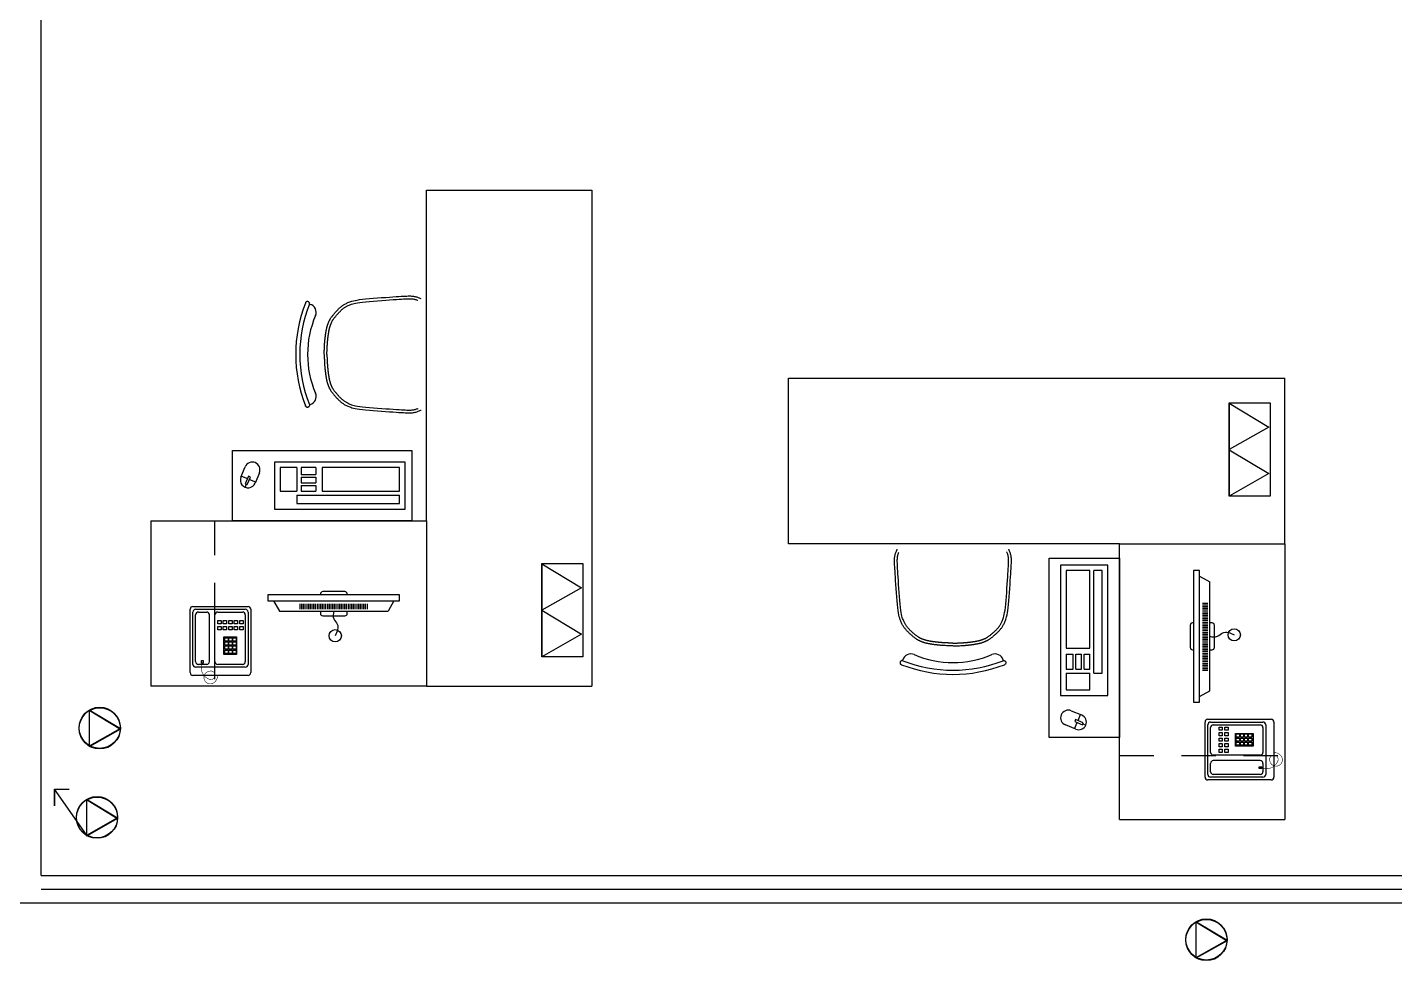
# Model space of a CAD drawing. Header units: millimetres. Extents: x 379 to 563, y 812 to 870.
# Drawn here: x 410.085 to 415.045, y 841.225 to 844.611 of the extents above; entities that cross this region are included whole.
import ezdxf

# ---------------------------------------------------------------- set-up
doc = ezdxf.new("R2010")
doc.units = ezdxf.units.MM
doc.linetypes.add('HIDDEN2', pattern=[0.1875, 0.125, -0.0625])
doc.layers.add('mobiliario', color=140, linetype='Continuous')
doc.layers.add('pontos', color=72, linetype='Continuous')

# ---------------------------------------------------------------- blocks, each defined once
blk = doc.blocks.new('TELEFOP')
for p, q in [((-0.1, 0), (0.1, 0)), ((-0.11, -0.24), (-0.11, -0.01)), ((-0.1, -0.21), (-0.1, -0.02)), ((-0.09, -0.01), (0.09, -0.01)), ((-0.09, -0.2), (-0.09, -0.03)), ((-0.08, -0.02), (-0.05, -0.02)), ((-0.04, -0.2), (-0.04, -0.03)), ((-0.02, -0.2), (-0.02, -0.03)), ((-0.01, -0.02), (0.08, -0.02)), ((0.09, -0.03), (0.09, -0.2)), ((0.1, -0.02), (0.1, -0.21)), ((0.11, -0.01), (0.11, -0.24)), ((0.0123, -0.1745), (0.0123, -0.1104)), ((0.0123, -0.1104), (0.0587, -0.1104)), ((0.0587, -0.1104), (0.0587, -0.1745)), ((0.0587, -0.1745), (0.0123, -0.1745)), ((0.09, -0.22), (-0.09, -0.22)), ((-0.05, -0.21), (-0.08, -0.21)), ((0.08, -0.21), (-0.01, -0.21)), ((0.1, -0.25), (-0.1, -0.25))]:
    blk.add_line(p, q)
for points in [[(-0.0099, -0.0507), (0.002, -0.0507), (0.002, -0.0626), (-0.0099, -0.0626)], [(-0.0099, -0.0723), (0.002, -0.0723), (0.002, -0.0842), (-0.0099, -0.0842)], [(0.0101, -0.0507), (0.022, -0.0507), (0.022, -0.0626), (0.0101, -0.0626)], [(0.0101, -0.0723), (0.022, -0.0723), (0.022, -0.0842), (0.0101, -0.0842)], [(0.0301, -0.0507), (0.042, -0.0507), (0.042, -0.0626), (0.0301, -0.0626)], [(0.0301, -0.0723), (0.042, -0.0723), (0.042, -0.0842), (0.0301, -0.0842)], [(0.0501, -0.0507), (0.062, -0.0507), (0.062, -0.0626), (0.0501, -0.0626)], [(0.0501, -0.0723), (0.062, -0.0723), (0.062, -0.0842), (0.0501, -0.0842)], [(0.0701, -0.0507), (0.082, -0.0507), (0.082, -0.0626), (0.0701, -0.0626)], [(0.0701, -0.0723), (0.082, -0.0723), (0.082, -0.0842), (0.0701, -0.0842)], [(0.0156, -0.1133), (0.0274, -0.1133), (0.0274, -0.1252), (0.0156, -0.1252)], [(0.0156, -0.128), (0.0274, -0.128), (0.0274, -0.1399), (0.0156, -0.1399)], [(0.0156, -0.1427), (0.0274, -0.1427), (0.0274, -0.1545), (0.0156, -0.1545)], [(0.0302, -0.1133), (0.0421, -0.1133), (0.0421, -0.1252), (0.0302, -0.1252)], [(0.0302, -0.128), (0.0421, -0.128), (0.0421, -0.1399), (0.0302, -0.1399)], [(0.0302, -0.1427), (0.0421, -0.1427), (0.0421, -0.1545), (0.0302, -0.1545)], [(0.0449, -0.1133), (0.0568, -0.1133), (0.0568, -0.1252), (0.0449, -0.1252)], [(0.0449, -0.128), (0.0568, -0.128), (0.0568, -0.1399), (0.0449, -0.1399)], [(0.0449, -0.1427), (0.0568, -0.1427), (0.0568, -0.1545), (0.0449, -0.1545)], [(-0.0685, -0.2056), (-0.0685, -0.1961), (-0.0626, -0.1961), (-0.0626, -0.2056)], [(0.0156, -0.1581), (0.0274, -0.1581), (0.0274, -0.17), (0.0156, -0.17)], [(0.0302, -0.1581), (0.0421, -0.1581), (0.0421, -0.17), (0.0302, -0.17)], [(0.0449, -0.1581), (0.0568, -0.1581), (0.0568, -0.17), (0.0449, -0.17)]]:
    blk.add_lwpolyline(points, close=True)
at = {"const_width": 0.00199}
blk.add_lwpolyline([(-0.0658, -0.2059, 0.40574), (-0.0446, -0.2623, 1.618522), (-0.0401, -0.2348, 1.478802), (-0.0189, -0.2719, 0.24273), (-0.0114, -0.2476, 0.24273)], format="xyb", dxfattribs=at)
for centre, start, end in [((-0.1, -0.01), 90, 180), ((0.1, -0.01), 0, 90), ((-0.09, -0.02), 90, 180), ((-0.08, -0.03), 90, 180), ((-0.05, -0.03), 360, 90), ((-0.01, -0.03), 90, 180), ((0.08, -0.03), 0, 90), ((0.09, -0.02), 0, 90), ((-0.1, -0.24), 180, 270), ((-0.09, -0.21), 180, 270), ((-0.08, -0.2), 180, 270), ((-0.05, -0.2), 270, 360), ((-0.01, -0.2), 180, 270), ((0.08, -0.2), 270, 0), ((0.09, -0.21), 270, 0), ((0.1, -0.24), 270, 0)]:
    blk.add_arc(centre, 0.01, start, end)

msp = doc.modelspace()

# ---------------------------------------------------------------- linework, layer by layer
for p, q in [((410.1352, 841.534), (410.1352, 848.2281)), ((410.1352, 841.534), (421.3909, 841.534)), ((410.1352, 841.484), (420.1909, 841.484))]:
    msp.add_line(p, q)
msp.add_lwpolyline([(421.3909, 841.4342), (414.2352, 841.434), (413.4352, 841.434), (409.6352, 841.4339)])
at = {"layer": 'mobiliario'}
for p, q in [((411.533, 843.2101), (411.533, 843.6368)), ((411.1084, 843.6068), (411.1111, 843.6061)), ((414.0468, 843.3379), (414.6468, 843.3379)), ((414.6468, 842.7379), (414.6468, 843.3379)), ((411.1084, 843.2421), (411.1111, 843.2428)), ((410.86, 842.9791), (410.8754, 843.0166)), ((410.9269, 842.9954), (410.9115, 842.9579)), ((410.9824, 843.0341), (410.9824, 842.863)), ((411.4553, 843.0341), (410.9824, 843.0341)), ((411.0025, 843.0139), (411.0025, 842.9284)), ((411.0629, 843.0139), (411.0025, 843.0139)), ((411.0629, 843.0139), (411.0629, 842.9284)), ((411.078, 843.0139), (411.078, 842.9888)), ((411.1315, 843.0139), (411.078, 843.0139)), ((411.1315, 843.0139), (411.1315, 842.9888)), ((411.1542, 843.0139), (411.1542, 842.9284)), ((411.4352, 843.0139), (411.1542, 843.0139)), ((411.4352, 842.9284), (411.4352, 843.0139)), ((411.4553, 842.863), (411.4553, 843.0341)), ((410.8616, 842.983), (410.8837, 842.9739)), ((410.8795, 842.9534), (410.8751, 842.9427)), ((410.8909, 842.9709), (410.9131, 842.9618)), ((411.078, 842.9888), (411.1315, 842.9888)), ((411.078, 842.9787), (411.078, 842.9586)), ((411.078, 842.9787), (411.1315, 842.9787)), ((411.078, 842.9586), (411.1315, 842.9586)), ((411.078, 842.9485), (411.078, 842.9284)), ((411.078, 842.9485), (411.1315, 842.9485)), ((411.1315, 842.9787), (411.1315, 842.9586)), ((411.1315, 842.9485), (411.1315, 842.9284)), ((411.0025, 842.9284), (411.0629, 842.9284)), ((411.0629, 842.9133), (411.4352, 842.9133)), ((411.0629, 842.9133), (411.0629, 842.8831)), ((411.078, 842.9284), (411.1315, 842.9284)), ((411.1542, 842.9284), (411.4352, 842.9284)), ((411.4352, 842.8831), (411.4352, 842.9133)), ((410.9824, 842.863), (411.4553, 842.863)), ((411.0629, 842.8831), (411.4352, 842.8831)), ((410.533, 842.8208), (411.533, 842.8208)), ((410.533, 842.8208), (410.533, 842.2208)), ((411.533, 842.8208), (411.533, 842.2208)), ((412.133, 842.8208), (412.133, 842.2208)), ((413.6575, 842.7379), (413.2308, 842.7379)), ((414.0468, 841.7379), (414.0468, 842.7379)), ((414.0468, 842.7379), (414.6468, 842.7379)), ((414.6468, 842.7379), (414.6468, 841.7379)), ((414.0046, 842.6603), (413.8335, 842.6603)), ((413.8335, 842.6603), (413.8335, 842.1874)), ((414.0046, 842.1874), (414.0046, 842.6603)), ((413.9392, 842.6402), (413.8536, 842.6402)), ((413.8536, 842.6402), (413.8536, 842.3591)), ((413.9392, 842.3591), (413.9392, 842.6402)), ((413.9543, 842.2679), (413.9543, 842.6402)), ((413.9844, 842.6402), (413.9543, 842.6402)), ((413.9844, 842.2679), (413.9844, 842.6402)), ((414.3154, 842.6407), (414.3154, 842.1628)), ((414.3373, 842.6407), (414.3154, 842.6407)), ((414.3373, 842.1628), (414.3373, 842.6407)), ((414.3373, 842.62), (414.3744, 842.5992)), ((414.3744, 842.2044), (414.3744, 842.5992)), ((411.4358, 842.5522), (410.9579, 842.5522)), ((410.9579, 842.5522), (410.9579, 842.5303)), ((411.4358, 842.5303), (411.4358, 842.5522)), ((410.9579, 842.5303), (411.4358, 842.5303)), ((410.9786, 842.5303), (410.9995, 842.4932)), ((411.0737, 842.5198), (411.0737, 842.5004)), ((411.0799, 842.5198), (411.0799, 842.5004)), ((411.0862, 842.5198), (411.0862, 842.5004)), ((411.0924, 842.5198), (411.0924, 842.5004)), ((411.0987, 842.5198), (411.0987, 842.5004)), ((411.1049, 842.5198), (411.1049, 842.5004)), ((411.1112, 842.5198), (411.1112, 842.5004)), ((411.1174, 842.5198), (411.1174, 842.5004)), ((411.1237, 842.5198), (411.1237, 842.5004)), ((411.1299, 842.5198), (411.1299, 842.5004)), ((411.1362, 842.5198), (411.1362, 842.5004)), ((411.1424, 842.5198), (411.1424, 842.5004)), ((411.1487, 842.5198), (411.1487, 842.5004)), ((411.1549, 842.5198), (411.1549, 842.5004)), ((411.1612, 842.5198), (411.1612, 842.5004)), ((411.1674, 842.5198), (411.1674, 842.5004)), ((411.1737, 842.5198), (411.1737, 842.5004)), ((411.1799, 842.5198), (411.1799, 842.5004)), ((411.1862, 842.5198), (411.1862, 842.5004)), ((411.1924, 842.5198), (411.1924, 842.5004)), ((411.1987, 842.5198), (411.1987, 842.5004)), ((411.2049, 842.5198), (411.2049, 842.5004)), ((411.2112, 842.5198), (411.2112, 842.5004)), ((411.2174, 842.5198), (411.2174, 842.5004)), ((411.2237, 842.5198), (411.2237, 842.5004)), ((411.2299, 842.5198), (411.2299, 842.5004)), ((411.2362, 842.5198), (411.2362, 842.5004)), ((411.2424, 842.5198), (411.2424, 842.5004)), ((411.2487, 842.5198), (411.2487, 842.5004)), ((411.2549, 842.5198), (411.2549, 842.5004)), ((411.2612, 842.5198), (411.2612, 842.5004)), ((411.2674, 842.5198), (411.2674, 842.5004)), ((411.2737, 842.5198), (411.2737, 842.5004)), ((411.2799, 842.5198), (411.2799, 842.5004)), ((411.2862, 842.5198), (411.2862, 842.5004)), ((411.2924, 842.5198), (411.2924, 842.5004)), ((411.2987, 842.5198), (411.2987, 842.5004)), ((411.3049, 842.5198), (411.3049, 842.5004)), ((411.3112, 842.5198), (411.3112, 842.5004)), ((411.3174, 842.5198), (411.3174, 842.5004)), ((411.415, 842.5303), (411.3942, 842.4932)), ((414.3478, 842.5224), (414.3672, 842.5224)), ((414.3478, 842.5162), (414.3672, 842.5162)), ((414.3478, 842.5099), (414.3672, 842.5099)), ((414.3478, 842.5037), (414.3672, 842.5037)), ((414.3478, 842.4974), (414.3672, 842.4974)), ((410.9995, 842.4932), (411.3942, 842.4932)), ((414.3478, 842.4912), (414.3672, 842.4912)), ((414.3478, 842.4849), (414.3672, 842.4849)), ((414.3478, 842.4787), (414.3672, 842.4787)), ((414.3478, 842.4724), (414.3672, 842.4724)), ((414.3478, 842.4662), (414.3672, 842.4662)), ((414.3478, 842.4599), (414.3672, 842.4599)), ((414.3478, 842.4537), (414.3672, 842.4537)), ((414.3478, 842.4474), (414.3672, 842.4474)), ((414.3478, 842.4412), (414.3672, 842.4412)), ((414.3478, 842.4349), (414.3672, 842.4349)), ((414.3478, 842.4287), (414.3672, 842.4287)), ((414.3478, 842.4224), (414.3672, 842.4224)), ((414.3478, 842.4162), (414.3672, 842.4162)), ((414.3478, 842.4099), (414.3672, 842.4099)), ((414.3478, 842.4037), (414.3672, 842.4037)), ((414.3478, 842.3974), (414.3672, 842.3974)), ((413.8536, 842.3591), (413.9392, 842.3591)), ((414.3478, 842.3912), (414.3672, 842.3912)), ((414.3478, 842.3849), (414.3672, 842.3849)), ((414.3478, 842.3787), (414.3672, 842.3787)), ((414.3478, 842.3724), (414.3672, 842.3724)), ((414.3478, 842.3662), (414.3672, 842.3662)), ((414.3478, 842.3599), (414.3672, 842.3599)), ((414.3478, 842.3537), (414.3672, 842.3537)), ((414.3478, 842.3474), (414.3672, 842.3474)), ((413.2608, 842.3134), (413.2615, 842.316)), ((413.6255, 842.3134), (413.6247, 842.316)), ((413.8536, 842.3365), (413.8788, 842.3365)), ((413.8536, 842.3365), (413.8536, 842.283)), ((413.8788, 842.283), (413.8788, 842.3365)), ((413.8889, 842.3365), (413.909, 842.3365)), ((413.8889, 842.283), (413.8889, 842.3365)), ((413.909, 842.283), (413.909, 842.3365)), ((413.919, 842.3365), (413.9392, 842.3365)), ((413.919, 842.283), (413.919, 842.3365)), ((413.9392, 842.283), (413.9392, 842.3365)), ((414.3478, 842.3412), (414.3672, 842.3412)), ((414.3478, 842.3349), (414.3672, 842.3349)), ((414.3478, 842.3287), (414.3672, 842.3287)), ((414.3478, 842.3224), (414.3672, 842.3224)), ((414.3478, 842.3162), (414.3672, 842.3162)), ((414.3478, 842.3099), (414.3672, 842.3099)), ((414.3478, 842.3037), (414.3672, 842.3037)), ((414.3478, 842.2974), (414.3672, 842.2974)), ((413.8536, 842.283), (413.8788, 842.283)), ((413.8536, 842.2679), (413.9392, 842.2679)), ((413.8536, 842.2679), (413.8536, 842.2075)), ((413.8889, 842.283), (413.909, 842.283)), ((413.919, 842.283), (413.9392, 842.283)), ((413.9392, 842.2075), (413.9392, 842.2679)), ((413.9543, 842.2679), (413.9844, 842.2679)), ((414.3478, 842.2912), (414.3672, 842.2912)), ((414.3478, 842.2849), (414.3672, 842.2849)), ((414.3478, 842.2787), (414.3672, 842.2787)), ((411.533, 842.2208), (410.533, 842.2208)), ((411.533, 842.2208), (412.133, 842.2208)), ((413.8536, 842.2075), (413.9392, 842.2075)), ((414.3373, 842.1836), (414.3744, 842.2044)), ((413.8335, 842.1874), (414.0046, 842.1874)), ((414.3154, 842.1628), (414.3373, 842.1628)), ((413.8722, 842.1319), (413.9097, 842.1165)), ((413.8967, 842.0959), (413.9058, 842.1181)), ((413.8885, 842.0649), (413.851, 842.0803)), ((413.8846, 842.0665), (413.8937, 842.0887)), ((413.9141, 842.0845), (413.9249, 842.0801)), ((414.0468, 841.7379), (414.6468, 841.7379))]:
    msp.add_line(p, q, dxfattribs=at)
at = {"layer": 'mobiliario', "linetype": 'HIDDEN2'}
for p, q in [((410.764, 842.8208), (410.764, 842.2208)), ((414.0468, 841.969), (414.6468, 841.969))]:
    msp.add_line(p, q, dxfattribs=at)
at = {"layer": 'mobiliario'}
for points in [[(411.533, 843.6368), (411.533, 844.0208), (412.133, 844.0208), (412.133, 842.8208)], [(411.1617, 843.425), (411.1619, 843.4285), (411.1624, 843.4389), (411.1626, 843.4425), (411.1628, 843.4456), (411.1629, 843.4485), (411.1631, 843.4524), (411.1632, 843.455), (411.1633, 843.4562), (411.1634, 843.4575), (411.1634, 843.4587), (411.1635, 843.46), (411.1636, 843.4613), (411.1637, 843.4626), (411.1637, 843.4639), (411.1638, 843.4652), (411.1639, 843.4665), (411.164, 843.4678), (411.1642, 843.4691), (411.1643, 843.4704), (411.1644, 843.4717), (411.1645, 843.4729), (411.1647, 843.4742), (411.1648, 843.4754), (411.1649, 843.4767), (411.165, 843.478), (411.1652, 843.4792), (411.1653, 843.4805), (411.1654, 843.4817), (411.1655, 843.483), (411.1657, 843.4843), (411.1658, 843.4855), (411.166, 843.4868), (411.1661, 843.4881), (411.1663, 843.4894), (411.1664, 843.4907), (411.1666, 843.492), (411.1668, 843.4933), (411.1669, 843.4946), (411.1671, 843.4959), (411.1673, 843.4973), (411.1675, 843.4986), (411.1678, 843.4998), (411.168, 843.5011), (411.1682, 843.5024), (411.1684, 843.5036), (411.1686, 843.5049), (411.1688, 843.5061), (411.169, 843.5073), (411.1692, 843.5086), (411.1694, 843.5098), (411.1696, 843.5111), (411.1698, 843.5124), (411.1701, 843.5137), (411.1703, 843.5151), (411.1706, 843.5164), (411.1709, 843.5178), (411.1712, 843.5191), (411.1715, 843.5205), (411.1718, 843.5219), (411.1722, 843.5232), (411.1725, 843.5246), (411.1729, 843.526), (411.1733, 843.5273), (411.1737, 843.5287), (411.1742, 843.53), (411.1746, 843.5314), (411.1751, 843.5327), (411.1755, 843.5341), (411.176, 843.5354), (411.1765, 843.5368), (411.177, 843.5381), (411.1776, 843.5394), (411.1781, 843.5408), (411.1787, 843.5421), (411.1793, 843.5435), (411.1799, 843.5449), (411.1806, 843.5463), (411.1813, 843.5477), (411.182, 843.5491), (411.1828, 843.5505), (411.1836, 843.552), (411.1845, 843.5535), (411.1855, 843.5551), (411.1866, 843.5567), (411.1877, 843.5584), (411.189, 843.5602), (411.1905, 843.5622), (411.192, 843.5642), (411.1937, 843.5664), (411.1955, 843.5686), (411.1974, 843.5708), (411.1992, 843.5731), (411.2011, 843.5753), (411.203, 843.5774), (411.2048, 843.5795), (411.2065, 843.5814), (411.2082, 843.5831), (411.2098, 843.5848), (411.2113, 843.5863), (411.2128, 843.5878), (411.2142, 843.5892), (411.2156, 843.5905), (411.217, 843.5918), (411.2184, 843.5931), (411.2198, 843.5944), (411.2214, 843.5957), (411.223, 843.5971), (411.2247, 843.5985), (411.2265, 843.5999), (411.2285, 843.6014), (411.2305, 843.6028), (411.2327, 843.6042), (411.235, 843.6056), (411.2374, 843.607), (411.2399, 843.6083), (411.2426, 843.6097), (411.2454, 843.611), (411.2483, 843.6123), (411.2513, 843.6137), (411.2546, 843.615), (411.2584, 843.6164), (411.2629, 843.6178), (411.2681, 843.6192), (411.2742, 843.6205), (411.2815, 843.6218), (411.2902, 843.6231), (411.3005, 843.6244), (411.3125, 843.6257), (411.3259, 843.6269), (411.3402, 843.6281), (411.3551, 843.6293), (411.3701, 843.6304), (411.3849, 843.6314), (411.3989, 843.6324), (411.4117, 843.6333), (411.4231, 843.634), (411.433, 843.6347), (411.4417, 843.6352), (411.4492, 843.6357), (411.4558, 843.636), (411.4615, 843.6363), (411.4665, 843.6364), (411.471, 843.6365), (411.4751, 843.6364), (411.4788, 843.6362), (411.4823, 843.636), (411.4856, 843.6356), (411.4888, 843.6351), (411.4918, 843.6344), (411.4947, 843.6337), (411.4976, 843.6328), (411.5005, 843.6319), (411.5034, 843.6308), (411.5064, 843.6297), (411.5093, 843.6285), (411.5122, 843.6273), (411.5131, 843.6268)], [(411.1717, 843.4245), (411.1719, 843.428), (411.1721, 843.4311), (411.1722, 843.4338), (411.1723, 843.4362), (411.1724, 843.4384), (411.1725, 843.4403), (411.1726, 843.442), (411.1727, 843.4436), (411.1728, 843.4451), (411.1728, 843.4466), (411.1729, 843.448), (411.173, 843.4493), (411.173, 843.4507), (411.1731, 843.4519), (411.1732, 843.4532), (411.1732, 843.4545), (411.1733, 843.4557), (411.1734, 843.457), (411.1734, 843.4582), (411.1735, 843.4595), (411.1736, 843.4607), (411.1736, 843.462), (411.1737, 843.4632), (411.1738, 843.4645), (411.1739, 843.4657), (411.174, 843.467), (411.1741, 843.4682), (411.1742, 843.4695), (411.1744, 843.4707), (411.1745, 843.472), (411.1746, 843.4732), (411.1747, 843.4745), (411.1749, 843.4757), (411.175, 843.477), (411.1751, 843.4782), (411.1752, 843.4795), (411.1754, 843.4807), (411.1755, 843.482), (411.1756, 843.4832), (411.1758, 843.4845), (411.1759, 843.4857), (411.176, 843.487), (411.1762, 843.4882), (411.1763, 843.4895), (411.1765, 843.4907), (411.1767, 843.492), (411.1768, 843.4932), (411.177, 843.4945), (411.1772, 843.4957), (411.1774, 843.497), (411.1776, 843.4982), (411.1778, 843.4995), (411.178, 843.5007), (411.1783, 843.502), (411.1785, 843.5032), (411.1787, 843.5045), (411.1789, 843.5057), (411.1791, 843.507), (411.1793, 843.5082), (411.1795, 843.5095), (411.1797, 843.5107), (411.1799, 843.512), (411.1802, 843.5132), (411.1804, 843.5145), (411.1807, 843.5157), (411.1809, 843.517), (411.1812, 843.5182), (411.1815, 843.5195), (411.1818, 843.5207), (411.1822, 843.522), (411.1825, 843.5232), (411.1829, 843.5245), (411.1833, 843.5257), (411.1837, 843.527), (411.1841, 843.5282), (411.1845, 843.5295), (411.185, 843.5307), (411.1854, 843.532), (411.1859, 843.5332), (411.1864, 843.5345), (411.1869, 843.5357), (411.1874, 843.537), (411.1879, 843.5382), (411.1884, 843.5395), (411.189, 843.5407), (411.1896, 843.542), (411.1902, 843.5432), (411.1908, 843.5445), (411.1915, 843.5457), (411.1922, 843.547), (411.193, 843.5483), (411.1939, 843.5497), (411.1948, 843.5511), (411.1959, 843.5527), (411.1971, 843.5543), (411.1984, 843.5561), (411.1999, 843.5581), (411.2016, 843.5601), (411.2033, 843.5623), (411.2051, 843.5645), (411.2069, 843.5666), (411.2087, 843.5688), (411.2105, 843.5708), (411.2122, 843.5728), (411.2139, 843.5746), (411.2154, 843.5763), (411.2169, 843.5778), (411.2184, 843.5792), (411.2198, 843.5806), (411.2211, 843.5819), (411.2225, 843.5832), (411.2238, 843.5845), (411.2252, 843.5857), (411.2265, 843.587), (411.2279, 843.5882), (411.2294, 843.5895), (411.2309, 843.5907), (411.2325, 843.592), (411.2342, 843.5932), (411.2361, 843.5945), (411.238, 843.5957), (411.2401, 843.597), (411.2423, 843.5982), (411.2446, 843.5995), (411.247, 843.6007), (411.2496, 843.602), (411.2524, 843.6032), (411.2552, 843.6045), (411.2583, 843.6057), (411.2617, 843.607), (411.2656, 843.6082), (411.2704, 843.6095), (411.2762, 843.6107), (411.2832, 843.612), (411.2916, 843.6132), (411.3016, 843.6145), (411.3135, 843.6157), (411.3267, 843.6169), (411.341, 843.6181), (411.3559, 843.6193), (411.3709, 843.6204), (411.3856, 843.6215), (411.3996, 843.6224), (411.4124, 843.6233), (411.4238, 843.624), (411.4337, 843.6247), (411.4423, 843.6252), (411.4498, 843.6257), (411.4562, 843.626), (411.4618, 843.6263), (411.4667, 843.6264), (411.471, 843.6265), (411.4748, 843.6264), (411.4782, 843.6263), (411.4814, 843.626), (411.4842, 843.6257), (411.4869, 843.6252), (411.4895, 843.6247), (411.4921, 843.624), (411.4946, 843.6233), (411.4973, 843.6224), (411.5, 843.6215), (411.5013, 843.6209)], [(411.1617, 843.424), (411.1619, 843.4204), (411.1624, 843.41), (411.1626, 843.4064), (411.1628, 843.4033), (411.1629, 843.4004), (411.1631, 843.3965), (411.1632, 843.394), (411.1633, 843.3927), (411.1634, 843.3914), (411.1634, 843.3902), (411.1635, 843.3889), (411.1636, 843.3876), (411.1637, 843.3863), (411.1637, 843.385), (411.1638, 843.3837), (411.1639, 843.3824), (411.164, 843.3811), (411.1642, 843.3798), (411.1643, 843.3785), (411.1644, 843.3772), (411.1645, 843.376), (411.1647, 843.3747), (411.1648, 843.3735), (411.1649, 843.3722), (411.165, 843.3709), (411.1652, 843.3697), (411.1653, 843.3684), (411.1654, 843.3672), (411.1655, 843.3659), (411.1657, 843.3646), (411.1658, 843.3634), (411.166, 843.3621), (411.1661, 843.3608), (411.1663, 843.3595), (411.1664, 843.3582), (411.1666, 843.3569), (411.1668, 843.3556), (411.1669, 843.3543), (411.1671, 843.353), (411.1673, 843.3517), (411.1675, 843.3504), (411.1678, 843.3491), (411.168, 843.3478), (411.1682, 843.3465), (411.1684, 843.3453), (411.1686, 843.344), (411.1688, 843.3428), (411.169, 843.3416), (411.1692, 843.3404), (411.1694, 843.3391), (411.1696, 843.3378), (411.1698, 843.3365), (411.1701, 843.3352), (411.1703, 843.3338), (411.1706, 843.3325), (411.1709, 843.3311), (411.1712, 843.3298), (411.1715, 843.3284), (411.1718, 843.327), (411.1722, 843.3257), (411.1725, 843.3243), (411.1729, 843.3229), (411.1733, 843.3216), (411.1737, 843.3202), (411.1742, 843.3189), (411.1746, 843.3175), (411.1751, 843.3162), (411.1755, 843.3148), (411.176, 843.3135), (411.1765, 843.3122), (411.177, 843.3108), (411.1776, 843.3095), (411.1781, 843.3081), (411.1787, 843.3068), (411.1793, 843.3054), (411.1799, 843.304), (411.1806, 843.3026), (411.1813, 843.3012), (411.182, 843.2998), (411.1828, 843.2984), (411.1836, 843.2969), (411.1845, 843.2954), (411.1855, 843.2938), (411.1866, 843.2922), (411.1877, 843.2905), (411.189, 843.2887), (411.1905, 843.2868), (411.192, 843.2847), (411.1937, 843.2826), (411.1955, 843.2803), (411.1974, 843.2781), (411.1992, 843.2758), (411.2011, 843.2736), (411.203, 843.2715), (411.2048, 843.2694), (411.2065, 843.2675), (411.2082, 843.2658), (411.2098, 843.2641), (411.2113, 843.2626), (411.2128, 843.2611), (411.2142, 843.2597), (411.2156, 843.2584), (411.217, 843.2571), (411.2184, 843.2558), (411.2198, 843.2545), (411.2214, 843.2532), (411.223, 843.2518), (411.2247, 843.2504), (411.2265, 843.249), (411.2285, 843.2476), (411.2305, 843.2461), (411.2327, 843.2447), (411.235, 843.2433), (411.2374, 843.242), (411.2399, 843.2406), (411.2426, 843.2392), (411.2454, 843.2379), (411.2483, 843.2366), (411.2513, 843.2352), (411.2546, 843.2339), (411.2584, 843.2325), (411.2629, 843.2311), (411.2681, 843.2297), (411.2742, 843.2284), (411.2815, 843.2271), (411.2902, 843.2258), (411.3005, 843.2245), (411.3125, 843.2233), (411.3259, 843.222), (411.3402, 843.2208), (411.3551, 843.2196), (411.3701, 843.2185), (411.3849, 843.2175), (411.3989, 843.2165), (411.4117, 843.2156), (411.4231, 843.2149), (411.433, 843.2142), (411.4417, 843.2137), (411.4492, 843.2132), (411.4558, 843.2129), (411.4615, 843.2126), (411.4665, 843.2125), (411.471, 843.2125), (411.4751, 843.2125), (411.4788, 843.2127), (411.4823, 843.2129), (411.4856, 843.2133), (411.4888, 843.2138), (411.4918, 843.2145), (411.4947, 843.2152), (411.4976, 843.2161), (411.5005, 843.217), (411.5034, 843.2181), (411.5064, 843.2192), (411.5093, 843.2204), (411.5122, 843.2216), (411.5134, 843.2222)], [(411.1717, 843.4245), (411.1719, 843.4209), (411.1721, 843.4178), (411.1722, 843.4151), (411.1723, 843.4127), (411.1724, 843.4105), (411.1725, 843.4086), (411.1726, 843.4069), (411.1727, 843.4053), (411.1728, 843.4038), (411.1728, 843.4023), (411.1729, 843.4009), (411.173, 843.3996), (411.173, 843.3982), (411.1731, 843.397), (411.1732, 843.3957), (411.1732, 843.3945), (411.1733, 843.3932), (411.1734, 843.392), (411.1734, 843.3907), (411.1735, 843.3895), (411.1736, 843.3882), (411.1736, 843.387), (411.1737, 843.3857), (411.1738, 843.3845), (411.1739, 843.3832), (411.174, 843.382), (411.1741, 843.3807), (411.1742, 843.3795), (411.1744, 843.3782), (411.1745, 843.377), (411.1746, 843.3757), (411.1747, 843.3745), (411.1749, 843.3732), (411.175, 843.372), (411.1751, 843.3707), (411.1752, 843.3695), (411.1754, 843.3682), (411.1755, 843.367), (411.1756, 843.3657), (411.1758, 843.3645), (411.1759, 843.3632), (411.176, 843.362), (411.1762, 843.3607), (411.1763, 843.3595), (411.1765, 843.3582), (411.1767, 843.357), (411.1768, 843.3557), (411.177, 843.3545), (411.1772, 843.3532), (411.1774, 843.352), (411.1776, 843.3507), (411.1778, 843.3495), (411.178, 843.3482), (411.1783, 843.347), (411.1785, 843.3457), (411.1787, 843.3445), (411.1789, 843.3432), (411.1791, 843.342), (411.1793, 843.3407), (411.1795, 843.3395), (411.1797, 843.3382), (411.1799, 843.337), (411.1802, 843.3357), (411.1804, 843.3345), (411.1807, 843.3332), (411.1809, 843.332), (411.1812, 843.3307), (411.1815, 843.3295), (411.1818, 843.3282), (411.1822, 843.327), (411.1825, 843.3257), (411.1829, 843.3245), (411.1833, 843.3232), (411.1837, 843.322), (411.1841, 843.3207), (411.1845, 843.3195), (411.185, 843.3182), (411.1854, 843.317), (411.1859, 843.3157), (411.1864, 843.3145), (411.1869, 843.3132), (411.1874, 843.312), (411.1879, 843.3107), (411.1884, 843.3095), (411.189, 843.3082), (411.1896, 843.307), (411.1902, 843.3057), (411.1908, 843.3045), (411.1915, 843.3032), (411.1922, 843.3019), (411.193, 843.3006), (411.1939, 843.2992), (411.1948, 843.2978), (411.1959, 843.2963), (411.1971, 843.2946), (411.1984, 843.2928), (411.1999, 843.2908), (411.2016, 843.2888), (411.2033, 843.2866), (411.2051, 843.2845), (411.2069, 843.2823), (411.2087, 843.2801), (411.2105, 843.2781), (411.2122, 843.2761), (411.2139, 843.2743), (411.2154, 843.2727), (411.2169, 843.2711), (411.2184, 843.2697), (411.2198, 843.2683), (411.2211, 843.267), (411.2225, 843.2657), (411.2238, 843.2645), (411.2252, 843.2632), (411.2265, 843.262), (411.2279, 843.2607), (411.2294, 843.2595), (411.2309, 843.2582), (411.2325, 843.257), (411.2342, 843.2557), (411.2361, 843.2545), (411.238, 843.2532), (411.2401, 843.252), (411.2423, 843.2507), (411.2446, 843.2495), (411.247, 843.2482), (411.2496, 843.247), (411.2524, 843.2457), (411.2552, 843.2445), (411.2583, 843.2432), (411.2617, 843.242), (411.2656, 843.2407), (411.2704, 843.2395), (411.2762, 843.2382), (411.2832, 843.237), (411.2916, 843.2357), (411.3016, 843.2345), (411.3135, 843.2332), (411.3267, 843.232), (411.341, 843.2308), (411.3559, 843.2296), (411.3709, 843.2285), (411.3856, 843.2274), (411.3996, 843.2265), (411.4124, 843.2256), (411.4238, 843.2249), (411.4337, 843.2242), (411.4423, 843.2237), (411.4498, 843.2232), (411.4562, 843.2229), (411.4618, 843.2226), (411.4667, 843.2225), (411.471, 843.2225), (411.4748, 843.2225), (411.4782, 843.2226), (411.4814, 843.2229), (411.4842, 843.2232), (411.4869, 843.2237), (411.4895, 843.2242), (411.4921, 843.2249), (411.4946, 843.2256), (411.4973, 843.2265), (411.5, 843.2274), (411.5027, 843.2285), (411.503, 843.2286)], [(413.2308, 842.7379), (412.8468, 842.7379), (412.8468, 843.3379), (414.0468, 843.3379)], [(411.533, 842.8208), (411.533, 843.2101)], [(413.4426, 842.3667), (413.4391, 842.3669), (413.4287, 842.3674), (413.4251, 842.3676), (413.4219, 842.3677), (413.4191, 842.3679), (413.4151, 842.3681), (413.4126, 842.3682), (413.4114, 842.3683), (413.4101, 842.3683), (413.4088, 842.3684), (413.4076, 842.3685), (413.4063, 842.3685), (413.405, 842.3686), (413.4037, 842.3687), (413.4024, 842.3688), (413.4011, 842.3689), (413.3998, 842.369), (413.3985, 842.3691), (413.3972, 842.3692), (413.3959, 842.3694), (413.3946, 842.3695), (413.3934, 842.3696), (413.3921, 842.3697), (413.3909, 842.3699), (413.3896, 842.37), (413.3884, 842.3701), (413.3871, 842.3702), (413.3858, 842.3704), (413.3846, 842.3705), (413.3833, 842.3706), (413.382, 842.3708), (413.3808, 842.3709), (413.3795, 842.3711), (413.3782, 842.3712), (413.3769, 842.3714), (413.3756, 842.3715), (413.3743, 842.3717), (413.373, 842.3719), (413.3716, 842.3721), (413.3703, 842.3723), (413.369, 842.3725), (413.3677, 842.3727), (413.3665, 842.3729), (413.3652, 842.3731), (413.364, 842.3734), (413.3627, 842.3736), (413.3615, 842.3738), (413.3603, 842.374), (413.359, 842.3742), (413.3578, 842.3744), (413.3565, 842.3746), (413.3552, 842.3748), (413.3539, 842.375), (413.3525, 842.3753), (413.3512, 842.3755), (413.3498, 842.3758), (413.3484, 842.3761), (413.3471, 842.3764), (413.3457, 842.3768), (413.3443, 842.3771), (413.343, 842.3775), (413.3416, 842.3779), (413.3403, 842.3783), (413.3389, 842.3787), (413.3375, 842.3791), (413.3362, 842.3796), (413.3348, 842.38), (413.3335, 842.3805), (413.3322, 842.381), (413.3308, 842.3815), (413.3295, 842.382), (413.3282, 842.3825), (413.3268, 842.3831), (413.3254, 842.3837), (413.3241, 842.3843), (413.3227, 842.3849), (413.3213, 842.3855), (413.3199, 842.3862), (413.3185, 842.3869), (413.317, 842.3877), (413.3156, 842.3885), (413.3141, 842.3894), (413.3125, 842.3904), (413.3109, 842.3915), (413.3092, 842.3927), (413.3074, 842.394), (413.3054, 842.3954), (413.3034, 842.397), (413.3012, 842.3987), (413.299, 842.4005), (413.2968, 842.4023), (413.2945, 842.4042), (413.2923, 842.4061), (413.2901, 842.4079), (413.2881, 842.4098), (413.2862, 842.4115), (413.2844, 842.4131), (413.2828, 842.4147), (413.2812, 842.4163), (413.2798, 842.4177), (413.2784, 842.4192), (413.2771, 842.4206), (413.2758, 842.422), (413.2745, 842.4234), (413.2732, 842.4248), (413.2718, 842.4263), (413.2705, 842.4279), (413.2691, 842.4297), (413.2676, 842.4315), (413.2662, 842.4334), (413.2648, 842.4355), (413.2634, 842.4377), (413.262, 842.44), (413.2606, 842.4424), (413.2593, 842.4449), (413.2579, 842.4476), (413.2566, 842.4503), (413.2552, 842.4532), (413.2539, 842.4563), (413.2526, 842.4596), (413.2512, 842.4634), (413.2498, 842.4678), (413.2484, 842.473), (413.2471, 842.4792), (413.2458, 842.4865), (413.2445, 842.4952), (413.2432, 842.5055), (413.2419, 842.5174), (413.2407, 842.5308), (413.2395, 842.5452), (413.2383, 842.5601), (413.2372, 842.5751), (413.2361, 842.5898), (413.2352, 842.6038), (413.2343, 842.6167), (413.2336, 842.6281), (413.2329, 842.638), (413.2324, 842.6467), (413.2319, 842.6542), (413.2316, 842.6607), (413.2313, 842.6664), (413.2312, 842.6715), (413.2311, 842.6759), (413.2312, 842.68), (413.2313, 842.6838), (413.2316, 842.6873), (413.232, 842.6906), (413.2325, 842.6937), (413.2331, 842.6968), (413.2339, 842.6997), (413.2347, 842.7026), (413.2357, 842.7055), (413.2367, 842.7084), (413.2379, 842.7113), (413.2391, 842.7142), (413.2403, 842.7171), (413.2407, 842.7181)], [(413.4431, 842.3767), (413.4396, 842.3769), (413.4365, 842.377), (413.4338, 842.3772), (413.4314, 842.3773), (413.4292, 842.3774), (413.4273, 842.3775), (413.4256, 842.3776), (413.424, 842.3776), (413.4224, 842.3777), (413.421, 842.3778), (413.4196, 842.3779), (413.4182, 842.3779), (413.4169, 842.378), (413.4156, 842.3781), (413.4144, 842.3781), (413.4131, 842.3782), (413.4119, 842.3782), (413.4106, 842.3783), (413.4094, 842.3784), (413.4081, 842.3784), (413.4069, 842.3785), (413.4056, 842.3786), (413.4044, 842.3787), (413.4031, 842.3788), (413.4019, 842.3789), (413.4006, 842.379), (413.3994, 842.3791), (413.3981, 842.3792), (413.3969, 842.3793), (413.3956, 842.3794), (413.3944, 842.3796), (413.3931, 842.3797), (413.3919, 842.3798), (413.3906, 842.3799), (413.3894, 842.3801), (413.3881, 842.3802), (413.3869, 842.3803), (413.3856, 842.3804), (413.3844, 842.3806), (413.3831, 842.3807), (413.3819, 842.3809), (413.3806, 842.381), (413.3794, 842.3811), (413.3781, 842.3813), (413.3769, 842.3815), (413.3756, 842.3816), (413.3744, 842.3818), (413.3731, 842.382), (413.3719, 842.3822), (413.3706, 842.3824), (413.3694, 842.3826), (413.3681, 842.3828), (413.3669, 842.383), (413.3656, 842.3832), (413.3644, 842.3834), (413.3631, 842.3836), (413.3619, 842.3838), (413.3606, 842.384), (413.3594, 842.3842), (413.3581, 842.3844), (413.3569, 842.3847), (413.3556, 842.3849), (413.3544, 842.3851), (413.3531, 842.3854), (413.3519, 842.3856), (413.3506, 842.3859), (413.3494, 842.3862), (413.3481, 842.3865), (413.3469, 842.3868), (413.3456, 842.3871), (413.3444, 842.3875), (413.3431, 842.3879), (413.3419, 842.3882), (413.3406, 842.3886), (413.3394, 842.389), (413.3381, 842.3895), (413.3369, 842.3899), (413.3356, 842.3904), (413.3344, 842.3908), (413.3331, 842.3913), (413.3319, 842.3918), (413.3306, 842.3923), (413.3294, 842.3928), (413.3281, 842.3934), (413.3269, 842.394), (413.3256, 842.3945), (413.3244, 842.3952), (413.3231, 842.3958), (413.3219, 842.3965), (413.3206, 842.3972), (413.3193, 842.398), (413.3179, 842.3988), (413.3165, 842.3998), (413.3149, 842.4009), (413.3133, 842.4021), (413.3115, 842.4034), (413.3095, 842.4049), (413.3075, 842.4065), (413.3053, 842.4082), (413.3031, 842.41), (413.3009, 842.4118), (413.2988, 842.4137), (413.2967, 842.4155), (413.2948, 842.4172), (413.293, 842.4188), (413.2913, 842.4204), (413.2898, 842.4219), (413.2883, 842.4233), (413.287, 842.4247), (413.2857, 842.4261), (413.2844, 842.4274), (413.2831, 842.4288), (413.2819, 842.4301), (413.2806, 842.4315), (413.2794, 842.4329), (413.2781, 842.4344), (413.2769, 842.4359), (413.2756, 842.4375), (413.2744, 842.4392), (413.2731, 842.441), (413.2719, 842.443), (413.2706, 842.445), (413.2694, 842.4472), (413.2681, 842.4495), (413.2669, 842.452), (413.2656, 842.4546), (413.2644, 842.4573), (413.2631, 842.4602), (413.2619, 842.4632), (413.2606, 842.4666), (413.2594, 842.4706), (413.2581, 842.4754), (413.2569, 842.4811), (413.2556, 842.4881), (413.2544, 842.4965), (413.2531, 842.5066), (413.2519, 842.5184), (413.2506, 842.5317), (413.2494, 842.546), (413.2483, 842.5608), (413.2472, 842.5758), (413.2461, 842.5905), (413.2452, 842.6045), (413.2443, 842.6174), (413.2435, 842.6287), (413.2429, 842.6386), (413.2423, 842.6473), (413.2419, 842.6547), (413.2416, 842.6612), (413.2413, 842.6668), (413.2412, 842.6717), (413.2411, 842.6759), (413.2412, 842.6798), (413.2413, 842.6832), (413.2416, 842.6863), (413.2419, 842.6892), (413.2423, 842.6919), (413.2429, 842.6945), (413.2435, 842.697), (413.2443, 842.6996), (413.2452, 842.7022), (413.2461, 842.7049), (413.2466, 842.7063)], [(413.4431, 842.3767), (413.4467, 842.3769), (413.4498, 842.377), (413.4525, 842.3772), (413.4549, 842.3773), (413.457, 842.3774), (413.4589, 842.3775), (413.4607, 842.3776), (413.4623, 842.3776), (413.4638, 842.3777), (413.4653, 842.3778), (413.4667, 842.3779), (413.468, 842.3779), (413.4693, 842.378), (413.4706, 842.3781), (413.4719, 842.3781), (413.4731, 842.3782), (413.4744, 842.3782), (413.4756, 842.3783), (413.4769, 842.3784), (413.4781, 842.3784), (413.4794, 842.3785), (413.4806, 842.3786), (413.4819, 842.3787), (413.4831, 842.3788), (413.4844, 842.3789), (413.4856, 842.379), (413.4869, 842.3791), (413.4881, 842.3792), (413.4894, 842.3793), (413.4906, 842.3794), (413.4919, 842.3796), (413.4931, 842.3797), (413.4944, 842.3798), (413.4956, 842.3799), (413.4969, 842.3801), (413.4981, 842.3802), (413.4994, 842.3803), (413.5006, 842.3804), (413.5019, 842.3806), (413.5031, 842.3807), (413.5044, 842.3809), (413.5056, 842.381), (413.5069, 842.3811), (413.5081, 842.3813), (413.5094, 842.3815), (413.5106, 842.3816), (413.5119, 842.3818), (413.5131, 842.382), (413.5144, 842.3822), (413.5156, 842.3824), (413.5169, 842.3826), (413.5181, 842.3828), (413.5194, 842.383), (413.5206, 842.3832), (413.5219, 842.3834), (413.5231, 842.3836), (413.5244, 842.3838), (413.5256, 842.384), (413.5269, 842.3842), (413.5281, 842.3844), (413.5294, 842.3847), (413.5306, 842.3849), (413.5319, 842.3851), (413.5331, 842.3854), (413.5344, 842.3856), (413.5356, 842.3859), (413.5369, 842.3862), (413.5381, 842.3865), (413.5394, 842.3868), (413.5406, 842.3871), (413.5419, 842.3875), (413.5431, 842.3879), (413.5444, 842.3882), (413.5456, 842.3886), (413.5469, 842.389), (413.5481, 842.3895), (413.5494, 842.3899), (413.5506, 842.3904), (413.5519, 842.3908), (413.5531, 842.3913), (413.5544, 842.3918), (413.5556, 842.3923), (413.5569, 842.3928), (413.5581, 842.3934), (413.5594, 842.394), (413.5606, 842.3945), (413.5619, 842.3952), (413.5631, 842.3958), (413.5644, 842.3965), (413.5657, 842.3972), (413.567, 842.398), (413.5683, 842.3988), (413.5698, 842.3998), (413.5713, 842.4009), (413.573, 842.4021), (413.5748, 842.4034), (413.5767, 842.4049), (413.5788, 842.4065), (413.5809, 842.4082), (413.5831, 842.41), (413.5853, 842.4118), (413.5875, 842.4137), (413.5895, 842.4155), (413.5915, 842.4172), (413.5933, 842.4188), (413.5949, 842.4204), (413.5965, 842.4219), (413.5979, 842.4233), (413.5993, 842.4247), (413.6006, 842.4261), (413.6019, 842.4274), (413.6031, 842.4288), (413.6044, 842.4301), (413.6056, 842.4315), (413.6069, 842.4329), (413.6081, 842.4344), (413.6094, 842.4359), (413.6106, 842.4375), (413.6119, 842.4392), (413.6131, 842.441), (413.6144, 842.443), (413.6156, 842.445), (413.6169, 842.4472), (413.6181, 842.4495), (413.6194, 842.452), (413.6206, 842.4546), (413.6219, 842.4573), (413.6231, 842.4602), (413.6244, 842.4632), (413.6256, 842.4666), (413.6269, 842.4706), (413.6281, 842.4754), (413.6294, 842.4811), (413.6306, 842.4881), (413.6319, 842.4965), (413.6331, 842.5066), (413.6344, 842.5184), (413.6356, 842.5317), (413.6368, 842.546), (413.638, 842.5608), (413.6391, 842.5758), (413.6401, 842.5905), (413.6411, 842.6045), (413.642, 842.6174), (413.6427, 842.6287), (413.6434, 842.6386), (413.6439, 842.6473), (413.6444, 842.6547), (413.6447, 842.6612), (413.6449, 842.6668), (413.6451, 842.6717), (413.6451, 842.6759), (413.6451, 842.6798), (413.6449, 842.6832), (413.6447, 842.6863), (413.6444, 842.6892), (413.6439, 842.6919), (413.6434, 842.6945), (413.6427, 842.697), (413.642, 842.6996), (413.6411, 842.7022), (413.6401, 842.7049), (413.6391, 842.7076), (413.639, 842.7079)], [(413.4436, 842.3667), (413.4472, 842.3669), (413.4575, 842.3674), (413.4612, 842.3676), (413.4643, 842.3677), (413.4672, 842.3679), (413.4711, 842.3681), (413.4736, 842.3682), (413.4749, 842.3683), (413.4762, 842.3683), (413.4774, 842.3684), (413.4787, 842.3685), (413.48, 842.3685), (413.4813, 842.3686), (413.4826, 842.3687), (413.4839, 842.3688), (413.4852, 842.3689), (413.4865, 842.369), (413.4878, 842.3691), (413.4891, 842.3692), (413.4903, 842.3694), (413.4916, 842.3695), (413.4929, 842.3696), (413.4941, 842.3697), (413.4954, 842.3699), (413.4966, 842.37), (413.4979, 842.3701), (413.4992, 842.3702), (413.5004, 842.3704), (413.5017, 842.3705), (413.5029, 842.3706), (413.5042, 842.3708), (413.5055, 842.3709), (413.5068, 842.3711), (413.5081, 842.3712), (413.5094, 842.3714), (413.5107, 842.3715), (413.512, 842.3717), (413.5133, 842.3719), (413.5146, 842.3721), (413.5159, 842.3723), (413.5172, 842.3725), (413.5185, 842.3727), (413.5198, 842.3729), (413.5211, 842.3731), (413.5223, 842.3734), (413.5235, 842.3736), (413.5248, 842.3738), (413.526, 842.374), (413.5272, 842.3742), (413.5285, 842.3744), (413.5298, 842.3746), (413.5311, 842.3748), (413.5324, 842.375), (413.5337, 842.3753), (413.5351, 842.3755), (413.5365, 842.3758), (413.5378, 842.3761), (413.5392, 842.3764), (413.5406, 842.3768), (413.5419, 842.3771), (413.5433, 842.3775), (413.5446, 842.3779), (413.546, 842.3783), (413.5474, 842.3787), (413.5487, 842.3791), (413.5501, 842.3796), (413.5514, 842.38), (413.5528, 842.3805), (413.5541, 842.381), (413.5554, 842.3815), (413.5568, 842.382), (413.5581, 842.3825), (413.5595, 842.3831), (413.5608, 842.3837), (413.5622, 842.3843), (413.5636, 842.3849), (413.565, 842.3855), (413.5664, 842.3862), (413.5678, 842.3869), (413.5692, 842.3877), (413.5707, 842.3885), (413.5722, 842.3894), (413.5738, 842.3904), (413.5754, 842.3915), (413.5771, 842.3927), (413.5789, 842.394), (413.5808, 842.3954), (413.5829, 842.397), (413.585, 842.3987), (413.5872, 842.4005), (413.5895, 842.4023), (413.5918, 842.4042), (413.594, 842.4061), (413.5961, 842.4079), (413.5982, 842.4098), (413.6001, 842.4115), (413.6018, 842.4131), (413.6035, 842.4147), (413.605, 842.4163), (413.6065, 842.4177), (413.6078, 842.4192), (413.6092, 842.4206), (413.6105, 842.422), (413.6117, 842.4234), (413.6131, 842.4248), (413.6144, 842.4263), (413.6158, 842.4279), (413.6172, 842.4297), (413.6186, 842.4315), (413.62, 842.4334), (413.6215, 842.4355), (413.6229, 842.4377), (413.6243, 842.44), (413.6256, 842.4424), (413.627, 842.4449), (413.6283, 842.4476), (413.6297, 842.4503), (413.631, 842.4532), (413.6323, 842.4563), (413.6337, 842.4596), (413.6351, 842.4634), (413.6365, 842.4678), (413.6379, 842.473), (413.6392, 842.4792), (413.6405, 842.4865), (413.6418, 842.4952), (413.6431, 842.5055), (413.6443, 842.5174), (413.6456, 842.5308), (413.6468, 842.5452), (413.648, 842.5601), (413.6491, 842.5751), (413.6501, 842.5898), (413.6511, 842.6038), (413.6519, 842.6167), (413.6527, 842.6281), (413.6534, 842.638), (413.6539, 842.6467), (413.6543, 842.6542), (413.6547, 842.6607), (413.6549, 842.6664), (413.6551, 842.6715), (413.6551, 842.6759), (413.6551, 842.68), (413.6549, 842.6838), (413.6547, 842.6873), (413.6543, 842.6906), (413.6537, 842.6937), (413.6531, 842.6968), (413.6524, 842.6997), (413.6515, 842.7026), (413.6506, 842.7055), (413.6495, 842.7084), (413.6484, 842.7113), (413.6472, 842.7142), (413.646, 842.7171), (413.6454, 842.7183)], [(414.0468, 842.7379), (413.6575, 842.7379)]]:
    msp.add_lwpolyline(points, dxfattribs=at)
for points in [[(411.1084, 843.6068, 0.095977), (411.1087, 843.6098, 0.097414), (411.1078, 843.6127, 0.099518), (411.1059, 843.6149, 0.101059), (411.1033, 843.6163, 0.101059), (411.1003, 843.6165, 0.099518), (411.0975, 843.6155, 0.097414), (411.0953, 843.6135, 0.095977), (411.0939, 843.6108, 0.095977)], [(411.1084, 843.2421, -0.095977), (411.1087, 843.2391, -0.097414), (411.1078, 843.2362, -0.099518), (411.1059, 843.234, -0.101059), (411.1033, 843.2326, -0.101059), (411.1003, 843.2324, -0.099518), (411.0975, 843.2334, -0.097414), (411.0953, 843.2354, -0.095977), (411.0939, 843.2381, -0.095977)], [(411.2455, 842.5522), (411.2455, 842.5553, 0.414214), (411.237, 842.5638), (411.1566, 842.5638, 0.414214), (411.1482, 842.5553), (411.1482, 842.5522)], [(411.1482, 842.4932), (411.1482, 842.4847, 0.414214), (411.1566, 842.4762), (411.237, 842.4762, 0.414214), (411.2455, 842.4847), (411.2455, 842.4932)], [(414.3154, 842.4505), (414.3123, 842.4505, 0.414214), (414.3038, 842.442), (414.3038, 842.3616, 0.414214), (414.3123, 842.3531), (414.3154, 842.3531)], [(414.3744, 842.3531), (414.3829, 842.3531, 0.414214), (414.3913, 842.3616), (414.3913, 842.442, 0.414214), (414.3829, 842.4505), (414.3744, 842.4505)], [(413.2608, 842.3134, 0.095977), (413.2578, 842.3136, 0.097414), (413.2549, 842.3127, 0.099518), (413.2526, 842.3108, 0.101059), (413.2513, 842.3082, 0.101059), (413.2511, 842.3053, 0.099518), (413.2521, 842.3025, 0.097414), (413.254, 842.3002, 0.095977), (413.2568, 842.2989, 0.095977)], [(413.6255, 842.3134, -0.095977), (413.6285, 842.3136, -0.097414), (413.6313, 842.3127, -0.099518), (413.6336, 842.3108, -0.101059), (413.635, 842.3082, -0.101059), (413.6352, 842.3053, -0.099518), (413.6342, 842.3025, -0.097414), (413.6322, 842.3002, -0.095977), (413.6295, 842.2989, -0.095977)]]:
    msp.add_lwpolyline(points, format="xyb", dxfattribs=at)
for points in [[(411.48, 843.0758), (411.48, 842.8208), (410.83, 842.8208), (410.83, 843.0758)], [(410.8873, 842.9826), (410.8759, 842.9549), (410.8832, 842.952), (410.8945, 842.9797)], [(413.7918, 842.685), (414.0468, 842.685), (414.0468, 842.035), (413.7918, 842.035)], [(413.885, 842.0923), (413.9127, 842.0809), (413.9156, 842.0881), (413.8879, 842.0995)]]:
    msp.add_lwpolyline(points, close=True, dxfattribs=at)
for centre in [(411.2023, 842.4039), (414.4636, 842.4072)]:
    msp.add_circle(centre, 0.0222, dxfattribs=at)
for centre, radius, start, end in [((411.5698, 843.4245), 0.5111, 158.614, 201.386), ((411.5698, 843.4245), 0.4961, 158.4354, 201.5402), ((411.103, 843.5772), 0.03, 336.8239, 74.5), ((411.4597, 843.4245), 0.358, 156.8239, 203.1761), ((411.103, 843.2718), 0.03, 285.5, 23.1761), ((410.9011, 843.006), 0.0279, 337.646, 157.646), ((410.8857, 842.9685), 0.0279, 157.646, 337.646), ((413.4431, 842.7748), 0.5111, 248.614, 291.386), ((413.4431, 842.7748), 0.4961, 248.4354, 291.5402), ((413.2904, 842.308), 0.03, 66.8239, 164.5), ((413.4431, 842.6647), 0.358, 246.8239, 293.1761), ((413.5958, 842.308), 0.03, 15.5, 113.1761), ((413.8616, 842.1061), 0.0279, 67.646, 247.646), ((413.8991, 842.0907), 0.0279, 247.646, 67.646)]:
    msp.add_arc(centre, radius, start, end, dxfattribs=at)
for points in [[(411.1968, 842.4932), (411.1968, 842.4654), (411.2096, 842.446), (411.2023, 842.4039)], [(414.3744, 842.4018), (414.4022, 842.4018), (414.4216, 842.4146), (414.4636, 842.4072)]]:
    msp.add_spline(points, degree=3, dxfattribs=at)
at = {"layer": 'pontos'}
for p, q in [((414.445, 843.2475), (414.445, 843.0793)), ((414.445, 843.2475), (414.5887, 843.161)), ((414.5887, 843.161), (414.445, 843.0793)), ((414.445, 843.0788), (414.445, 842.9107)), ((414.445, 843.0788), (414.5887, 842.9923)), ((414.5887, 842.9923), (414.445, 842.9107)), ((411.9513, 842.6648), (411.9513, 842.4966)), ((411.9513, 842.6648), (412.095, 842.5783)), ((412.095, 842.5783), (411.9513, 842.4966)), ((411.9513, 842.4961), (411.9513, 842.3279)), ((411.9513, 842.4961), (412.095, 842.4096)), ((412.095, 842.4096), (411.9513, 842.3279)), ((410.3098, 842.1355), (410.3098, 842.0036)), ((410.3098, 842.1355), (410.4226, 842.0677)), ((410.3098, 842.1335), (410.3098, 842.0015)), ((410.3098, 842.1335), (410.4226, 842.0656)), ((410.4226, 842.0677), (410.3098, 842.0036)), ((410.4226, 842.0656), (410.3098, 842.0015)), ((410.2999, 841.6814), (410.1835, 841.8478)), ((410.1835, 841.8478), (410.1835, 841.787)), ((410.1835, 841.787), (410.1835, 841.8478)), ((410.1835, 841.8478), (410.2368, 841.8478)), ((410.2999, 841.8113), (410.2999, 841.6794)), ((410.2999, 841.8113), (410.4126, 841.7435)), ((410.2999, 841.8093), (410.2999, 841.6774)), ((410.2999, 841.8093), (410.4126, 841.7414)), ((410.4126, 841.7435), (410.2999, 841.6794)), ((410.4126, 841.7414), (410.2999, 841.6774)), ((414.3245, 841.3677), (414.3245, 841.2357)), ((414.3245, 841.3677), (414.4373, 841.2998)), ((414.3245, 841.3656), (414.3245, 841.2337)), ((414.3245, 841.3656), (414.4373, 841.2977)), ((414.4373, 841.2998), (414.3245, 841.2357)), ((414.4373, 841.2977), (414.3245, 841.2337))]:
    msp.add_line(p, q, dxfattribs=at)
for points in [[(414.5936, 843.2489), (414.5936, 842.9107), (414.445, 842.9107), (414.445, 843.2489)], [(412.0998, 842.6662), (412.0998, 842.3279), (411.9513, 842.3279), (411.9513, 842.6662)]]:
    msp.add_lwpolyline(points, close=True, dxfattribs=at)
for centre in [(410.3479, 842.0699), (410.3479, 842.0679), (410.338, 841.7458), (410.338, 841.7437), (414.3626, 841.3021), (414.3626, 841.3)]:
    msp.add_circle(centre, 0.0747, dxfattribs=at)

# ---------------------------------------------------------------- block references
at = {"layer": 'mobiliario'}
msp.add_blockref('TELEFOP', (410.7858, 842.51), dxfattribs=at)
at = {"layer": 'mobiliario', "rotation": 90.00000000000557}
msp.add_blockref('TELEFOP', (414.3576, 841.9908), dxfattribs=at)

doc.saveas('drawing.dxf')
